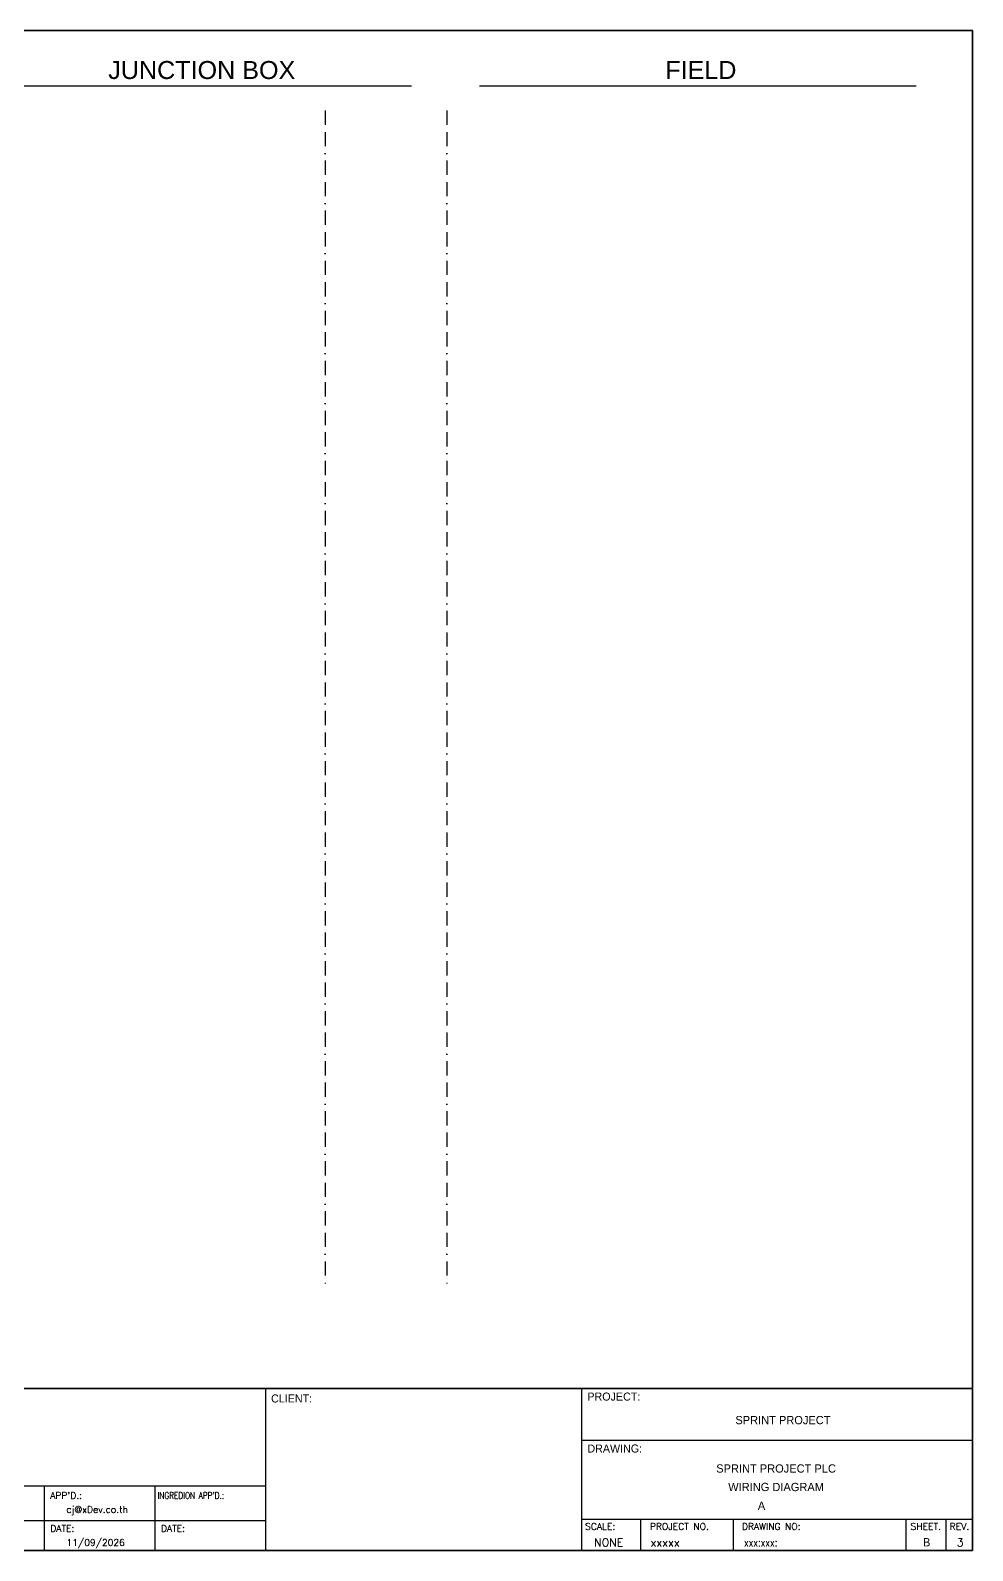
# Model space of a CAD drawing. Header units: millimetres. Extents: x 0 to 62600, y 0 to 14837.
# Drawn here: x 14797 to 16473, y 9013 to 11717 of the extents above; entities that cross this region are included whole.
import ezdxf
from ezdxf.enums import TextEntityAlignment as Align

# ---------------------------------------------------------------- set-up
doc = ezdxf.new("R2010")
doc.units = ezdxf.units.MM
doc.linetypes.add('BORDERX2', pattern=[88.9, 25.4, -12.7, 25.4, -12.7, 0, -12.7])
for name, color, linetype in [('GT_1', 9, 'Continuous'), ('HELPPOINT', 7, 'Continuous'), ('MEMBER', 7, 'Continuous'), ('x01001-FrameArea', 2, 'BORDERX2')]:
    doc.layers.add(name, color=color, linetype=linetype)
doc.styles.add('HTX11', font='O8111901')
doc.styles.add('ROMANS', font='romans.shx', dxfattribs={"width": 0.85, "height": 25})
doc.styles.get("Standard").update_dxf_attribs({"font": 'arial.ttf'})

msp = doc.modelspace()

# ---------------------------------------------------------------- linework, layer by layer
for p, q in [((14698.1, 11618.3), (15474.9, 11618.3)), ((15595.9, 11618.3), (16372.6, 11618.3))]:
    msp.add_line(p, q)
at = {"color": 4}
for p, q in [((15882.2, 9068.7), (15882.2, 9012.6)), ((16047.5, 9068.7), (16047.5, 9012.6))]:
    msp.add_line(p, q, dxfattribs=at)
at = {"color": 4, "ltscale": 0.5}
for p, q in [((16354.6, 9068.7), (16354.6, 9012.6)), ((16354.6, 9068.7), (16354.6, 9012.6)), ((16425.8, 9068.7), (16425.8, 9012.6)), ((16425.8, 9068.7), (16425.8, 9012.6))]:
    msp.add_line(p, q, dxfattribs=at)
at = {"layer": 'GT_1', "color": 4}
for p, q in [((15215.7, 9012.6), (15215.7, 9300.8)), ((15778, 9012.6), (15778, 9300.8)), ((15778, 9012.6), (15778, 9300.8)), ((15778, 9012.6), (15778, 9300.8)), ((15215.7, 9127), (14428.7, 9127)), ((14822.2, 9012.6), (14822.2, 9127)), ((15019, 9012.6), (15019, 9127)), ((15215.7, 9065.5), (14428.7, 9065.5)), ((15778, 9068.7), (16473.2, 9068.7))]:
    msp.add_line(p, q, dxfattribs=at)
at = {"layer": 'HELPPOINT', "color": 4, "lineweight": 35}
for p, q in [((12579.9, 11716.9), (16473.2, 11716.9)), ((12579.9, 11716.9), (16473.2, 11716.9)), ((16473.2, 11716.9), (16473.2, 9012.6)), ((16473.2, 11716.9), (16473.2, 9012.6)), ((16473.2, 9012.6), (12579.9, 9012.6)), ((16473.2, 9012.6), (12579.9, 9012.6))]:
    msp.add_line(p, q, dxfattribs=at)
at = {"layer": 'HELPPOINT', "color": 4}
for p, q in [((15778, 9209.2), (16473.2, 9209.2)), ((15778, 9209.2), (16473.2, 9209.2)), ((15778, 9068.7), (16473.2, 9068.7))]:
    msp.add_line(p, q, dxfattribs=at)
at = {"layer": 'MEMBER', "color": 4, "lineweight": 35}
msp.add_line((12579.9, 9300.8), (16473.2, 9300.8), dxfattribs=at)
msp.add_line((12579.9, 9300.8), (16473.2, 9300.8), dxfattribs=at)
at = {"layer": 'MEMBER', "color": 4}
for p, q in [((15778, 9209.2), (16473.2, 9209.2)), ((15778, 9209.2), (16473.2, 9209.2)), ((15778, 9068.7), (16473.2, 9068.7)), ((15778, 9068.7), (16473.2, 9068.7))]:
    msp.add_line(p, q, dxfattribs=at)
at = {"layer": 'x01001-FrameArea'}
for p, q in [((15321.2, 11574.2), (15321.2, 9487.7)), ((15537.9, 11574.2), (15537.9, 9487.7))]:
    msp.add_line(p, q, dxfattribs=at)

# ---------------------------------------------------------------- texts
at = {"color": 2}
for s, p in [('JUNCTION BOX', (14935.5, 11630.4)), ('FIELD', (15926.4, 11630.4))]:
    msp.add_text(s, height=32, dxfattribs=at).set_placement(p)
at = {"color": 4, "ltscale": 100, "style": 'HTX11'}
for s, p in [('SPRINT PROJECT', (16135.8, 9244.8)), ('SPRINT PROJECT PLC', (16123.6, 9158.7)), ('WIRING DIAGRAM', (16123.6, 9125.8))]:
    msp.add_text(s, height=14.693, dxfattribs=at).set_placement(p, align=Align.MIDDLE_CENTER)
at = {"style": 'HTX11'}
for tag, text, height, p in [('A', 'A', 14.8, (16097.7, 9092.5)), ('B', 'CHASSIS C2 SLOT 3', 14.821, (16391.5, 9027.5))]:
    msp.add_attdef(tag, text=text, height=height, dxfattribs=at).set_placement(p, align=Align.MIDDLE_CENTER)
at = {"layer": 'GT_1', "color": 4, "style": 'HTX11'}
for s, p in [('CLIENT:', (15225.2, 9276.1)), ('PROJECT:', (15787.9, 9279.5)), ('DRAWING:', (15787.9, 9187.1))]:
    msp.add_text(s, height=14.25, dxfattribs=at).set_placement(p)
at = {"layer": 'MEMBER', "color": 4, "ltscale": 0.8, "style": 'ROMANS'}
for s, height, p in [("APP'D.:", 11.88, (14832.4, 9104.8)), ('cj@xDev.co.th', 11.875, (14861.2, 9079.9)), ('SCALE:', 11.88, (15783.9, 9049.7)), ('PROJECT NO.', 11.875, (15899.1, 9049.7)), ('DRAWING NO:', 11.875, (16062.8, 9049.7)), ('SHEET.', 12, (16362.6, 9049.7)), ('REV.', 12, (16432.5, 9049.7)), ('DATE:', 11.88, (14832.4, 9046.2)), ('11/09/2026', 11.88, (14861.2, 9021.1)), ('DATE:', 11.88, (15029.2, 9046.2)), ('NONE', 14.23, (15799.9, 9020)), ('xxxxx', 14.23, (15900.3, 9020))]:
    msp.add_text(s, height=height, dxfattribs=at).set_placement(p)
at = {"layer": 'MEMBER', "color": 4, "ltscale": 0.8, "style": 'ROMANS', "width": 0.8}
for s, height, p in [("INGREDION APP'D.:", 11.875, (15023.2, 9104.8)), ('xxx:xxx:', 14.23, (16066.5, 9020))]:
    msp.add_text(s, height=height, dxfattribs=at).set_placement(p)
at = {"layer": 'MEMBER', "color": 4, "ltscale": 0.8, "style": 'ROMANS'}
msp.add_text('3', height=14.2, dxfattribs=at).set_placement((16451.1, 9020), align=Align.CENTER)

doc.saveas('drawing.dxf')
